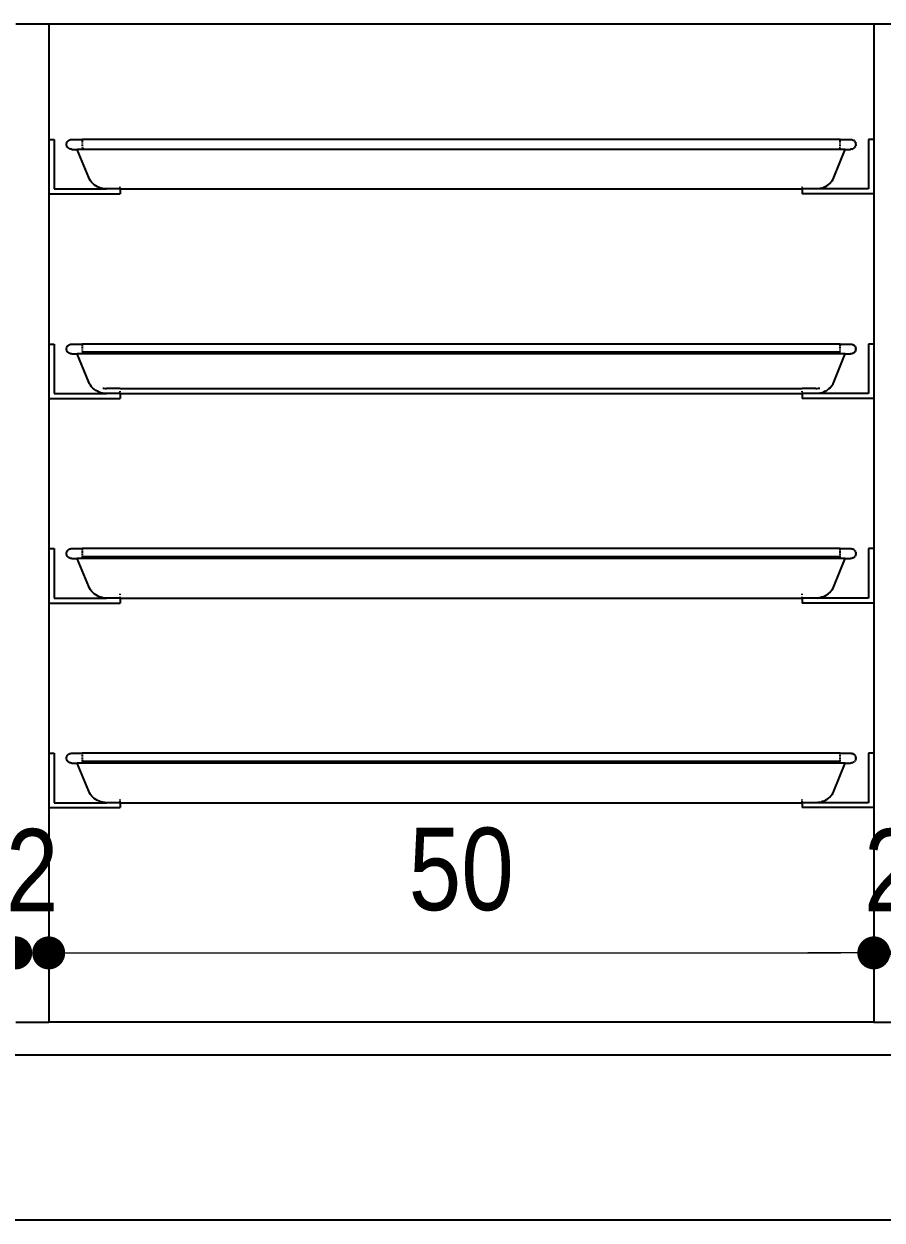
# Model space of a CAD drawing. Header units: millimetres. Extents: x 106699 to 122058, y 158555 to 162844.
# Drawn here: x 109963.7 to 110041.7, y 160819.6 to 160928.4 of the extents above; entities that cross this region are included whole.
import ezdxf

# ---------------------------------------------------------------- set-up
doc = ezdxf.new("R2010")
doc.units = ezdxf.units.MM
doc.layers.add('S2000-002 Çizgi', color=7, linetype='Continuous')
doc.styles.add('BE', font='ARIALN.TTF')
doc.dimstyles.new('Copy of BE-50', dxfattribs={"dimscale": 100, "dimtxt": 0.05, "dimasz": 0.02, "dimexe": 0.025, "dimexo": 0, "dimgap": 0.025, "dimtad": 1, "dimdec": 1, "dimrnd": 0.5, "dimdsep": 46, "dimtxsty": 'BE', "dimblk": 'DOT', "dimcen": 0.5, "dimdle": 0.025, "dimse1": 1, "dimse2": 1, "dimclrd": 256, "dimclre": 256, "dimclrt": 256, "dimadec": 0, "dimazin": 2, "dimtm": 1e-09, "dimtfac": 1, "dimtdec": 1, "dimtix": 1, "dimtmove": 2, "dimatfit": 0, "dimldrblk": 'DOT', "dimfxl": 0.5, "dimfxlon": 1, "dimtolj": 1, "dimlwd": 9, "dimlwe": 0, "dimarcsym": 0})

# ---------------------------------------------------------------- blocks, each defined once
blk = doc.blocks.new('_Dot')
at = {"color": 0, "linetype": 'ByBlock', "lineweight": -2}
blk.add_line((-0.5, 0), (-1, 0), dxfattribs=at)
at = {"color": 0, "linetype": 'ByBlock', "const_width": 0.5}
blk.add_lwpolyline([(-0.25, 0, 1), (0.25, 0, 1)], format="xyb", close=True, dxfattribs=at)
blk = doc.blocks.new('*D155')
at = {"layer": 'Defpoints', "color": 0, "transparency": 16777216}
for p in [(117206.692, 160535.594), (117157.692, 160531.398), (117206.692, 160531.398)]:
    blk.add_point(p, dxfattribs=at)
at = {"layer": 'S2000-002 Çizgi', "color": 134, "lineweight": 9, "true_color": 0x00a5a5, "transparency": 16777216}
blk.add_line((117159.692, 160535.594), (117204.692, 160535.594), dxfattribs=at)
at = {"layer": 'S2000-002 Çizgi', "color": 134, "lineweight": 9, "true_color": 0x00a5a5, "transparency": 16777216, "xscale": 2, "yscale": 2, "zscale": 2, "rotation": 180}
blk.add_blockref('_Dot', (117157.692, 160535.594), dxfattribs=at)
at = {"layer": 'S2000-002 Çizgi', "color": 134, "lineweight": 9, "true_color": 0x00a5a5, "transparency": 16777216, "xscale": 2, "yscale": 2, "zscale": 2}
blk.add_blockref('_Dot', (117206.692, 160535.594), dxfattribs=at)
at = {"layer": 'S2000-002 Çizgi', "color": 134, "true_color": 0x00a5a5, "transparency": 16777216, "insert": (117182.192, 160540.647), "char_height": 5, "attachment_point": 5, "style": 'BE'}
blk.add_mtext('\\A1;49', dxfattribs=at)
blk = doc.blocks.new('*D156')
at = {"layer": 'Defpoints', "color": 0, "transparency": 16777216}
for p in [(117208.692, 160535.594), (117208.692, 160535.594), (117206.692, 160531.398)]:
    blk.add_point(p, dxfattribs=at)
at = {"layer": 'S2000-002 Çizgi', "color": 134, "lineweight": 9, "true_color": 0x00a5a5, "transparency": 16777216}
for p, q in [((117204.692, 160535.594), (117202.692, 160535.594)), ((117206.692, 160535.594), (117208.692, 160535.594)), ((117210.692, 160535.594), (117212.692, 160535.594))]:
    blk.add_line(p, q, dxfattribs=at)
at = {"layer": 'S2000-002 Çizgi', "color": 134, "lineweight": 9, "true_color": 0x00a5a5, "transparency": 16777216, "xscale": 2, "yscale": 2, "zscale": 2}
blk.add_blockref('_Dot', (117206.692, 160535.594), dxfattribs=at)
at = {"layer": 'S2000-002 Çizgi', "color": 134, "lineweight": 9, "true_color": 0x00a5a5, "transparency": 16777216, "xscale": 2, "yscale": 2, "zscale": 2, "rotation": 180}
blk.add_blockref('_Dot', (117208.692, 160535.594), dxfattribs=at)
at = {"layer": 'S2000-002 Çizgi', "color": 134, "true_color": 0x00a5a5, "transparency": 16777216, "insert": (117207.692, 160540.604), "char_height": 5, "attachment_point": 5, "style": 'BE'}
blk.add_mtext('\\A1;2', dxfattribs=at)
blk = doc.blocks.new('*D157')
at = {"layer": 'Defpoints', "color": 0, "transparency": 16777216}
for p in [(117208.692, 160535.594), (117258.692, 160535.594), (117258.692, 160535.594)]:
    blk.add_point(p, dxfattribs=at)
at = {"layer": 'S2000-002 Çizgi', "color": 134, "lineweight": 9, "true_color": 0x00a5a5, "transparency": 16777216}
blk.add_line((117210.692, 160535.594), (117256.692, 160535.594), dxfattribs=at)
at = {"layer": 'S2000-002 Çizgi', "color": 134, "lineweight": 9, "true_color": 0x00a5a5, "transparency": 16777216, "xscale": 2, "yscale": 2, "zscale": 2, "rotation": 180}
blk.add_blockref('_Dot', (117208.692, 160535.594), dxfattribs=at)
at = {"layer": 'S2000-002 Çizgi', "color": 134, "lineweight": 9, "true_color": 0x00a5a5, "transparency": 16777216, "xscale": 2, "yscale": 2, "zscale": 2}
blk.add_blockref('_Dot', (117258.692, 160535.594), dxfattribs=at)
at = {"layer": 'S2000-002 Çizgi', "color": 134, "true_color": 0x00a5a5, "transparency": 16777216, "insert": (117233.692, 160540.647), "char_height": 5, "attachment_point": 5, "style": 'BE'}
blk.add_mtext('\\A1;50', dxfattribs=at)
blk = doc.blocks.new('*D158')
at = {"layer": 'Defpoints', "color": 0, "transparency": 16777216}
for p in [(117258.692, 160535.594), (117260.692, 160535.594), (117260.692, 160535.594)]:
    blk.add_point(p, dxfattribs=at)
at = {"layer": 'S2000-002 Çizgi', "color": 134, "lineweight": 9, "true_color": 0x00a5a5, "transparency": 16777216}
for p, q in [((117256.692, 160535.594), (117254.692, 160535.594)), ((117258.692, 160535.594), (117260.692, 160535.594)), ((117262.692, 160535.594), (117264.692, 160535.594))]:
    blk.add_line(p, q, dxfattribs=at)
at = {"layer": 'S2000-002 Çizgi', "color": 134, "lineweight": 9, "true_color": 0x00a5a5, "transparency": 16777216, "xscale": 2, "yscale": 2, "zscale": 2}
blk.add_blockref('_Dot', (117258.692, 160535.594), dxfattribs=at)
at = {"layer": 'S2000-002 Çizgi', "color": 134, "lineweight": 9, "true_color": 0x00a5a5, "transparency": 16777216, "xscale": 2, "yscale": 2, "zscale": 2, "rotation": 180}
blk.add_blockref('_Dot', (117260.692, 160535.594), dxfattribs=at)
at = {"layer": 'S2000-002 Çizgi', "color": 134, "true_color": 0x00a5a5, "transparency": 16777216, "insert": (117259.692, 160540.604), "char_height": 5, "attachment_point": 5, "style": 'BE'}
blk.add_mtext('\\A1;2', dxfattribs=at)
blk = doc.blocks.new('BB')
for p, q in [((117206.692, 160591.898), (117208.692, 160591.898)), ((117208.692, 160591.898), (117258.692, 160591.898)), ((117208.692, 160591.898), (117208.692, 160584.898)), ((117258.692, 160591.898), (117260.692, 160591.898)), ((117258.692, 160591.898), (117258.692, 160584.898)), ((117208.692, 160584.898), (117209.017, 160584.898)), ((117208.692, 160584.898), (117208.692, 160581.598)), ((117209.017, 160584.898), (117209.017, 160581.898)), ((117209.775, 160584.598), (117209.778, 160584.637)), ((117209.778, 160584.637), (117209.786, 160584.676)), ((117209.786, 160584.676), (117209.8, 160584.713)), ((117209.8, 160584.713), (117209.818, 160584.748)), ((117209.818, 160584.748), (117209.842, 160584.781)), ((117209.842, 160584.781), (117209.87, 160584.81)), ((117209.87, 160584.81), (117209.902, 160584.836)), ((117209.902, 160584.836), (117209.937, 160584.858)), ((117209.937, 160584.858), (117209.976, 160584.875)), ((117209.976, 160584.875), (117210.016, 160584.888)), ((117210.016, 160584.888), (117210.057, 160584.896)), ((117210.057, 160584.896), (117210.1, 160584.898)), ((117210.1, 160584.898), (117210.727, 160584.898)), ((117256.657, 160584.898), (117210.727, 160584.898)), ((117210.727, 160584.898), (117210.727, 160584.836)), ((117210.727, 160584.81), (117210.727, 160584.748)), ((117210.727, 160584.713), (117210.727, 160584.676)), ((117210.727, 160584.637), (117210.727, 160584.598)), ((117256.657, 160584.836), (117256.657, 160584.898)), ((117256.657, 160584.898), (117257.283, 160584.898)), ((117256.657, 160584.748), (117256.657, 160584.81)), ((117256.657, 160584.676), (117256.657, 160584.713)), ((117256.657, 160584.598), (117256.657, 160584.637)), ((117257.283, 160584.898), (117257.326, 160584.896)), ((117257.326, 160584.896), (117257.367, 160584.888)), ((117257.367, 160584.888), (117257.408, 160584.875)), ((117257.408, 160584.875), (117257.446, 160584.858)), ((117257.446, 160584.858), (117257.481, 160584.836)), ((117257.513, 160584.81), (117257.481, 160584.836)), ((117257.513, 160584.81), (117257.541, 160584.781)), ((117257.541, 160584.781), (117257.565, 160584.748)), ((117257.583, 160584.713), (117257.565, 160584.748)), ((117257.583, 160584.713), (117257.597, 160584.676)), ((117257.605, 160584.637), (117257.597, 160584.676)), ((117257.605, 160584.637), (117257.608, 160584.598)), ((117258.692, 160584.898), (117258.367, 160584.898)), ((117258.367, 160584.898), (117258.367, 160581.898)), ((117258.692, 160584.898), (117258.692, 160581.598)), ((117209.778, 160584.559), (117209.775, 160584.598)), ((117209.786, 160584.52), (117209.778, 160584.559)), ((117209.8, 160584.483), (117209.786, 160584.52)), ((117209.818, 160584.448), (117209.8, 160584.483)), ((117209.842, 160584.415), (117209.818, 160584.448)), ((117209.87, 160584.386), (117209.842, 160584.415)), ((117209.902, 160584.36), (117209.87, 160584.386)), ((117209.937, 160584.338), (117209.902, 160584.36)), ((117209.976, 160584.321), (117209.937, 160584.338)), ((117210.016, 160584.308), (117209.976, 160584.321)), ((117210.057, 160584.301), (117210.016, 160584.308)), ((117210.1, 160584.298), (117210.057, 160584.301)), ((117210.1, 160584.298), (117210.422, 160584.298)), ((117211.117, 160582.593), (117210.422, 160584.298)), ((117210.77, 160584.298), (117210.422, 160584.298)), ((117210.727, 160584.559), (117210.727, 160584.52)), ((117210.727, 160584.448), (117210.727, 160584.415)), ((117210.734, 160584.386), (117210.753, 160584.338)), ((117210.765, 160584.308), (117210.77, 160584.298)), ((117256.614, 160584.298), (117210.77, 160584.298)), ((117256.266, 160582.593), (117256.961, 160584.298)), ((117256.614, 160584.298), (117256.618, 160584.308)), ((117256.961, 160584.298), (117256.614, 160584.298)), ((117256.63, 160584.338), (117256.649, 160584.386)), ((117256.657, 160584.52), (117256.657, 160584.559)), ((117256.657, 160584.415), (117256.657, 160584.448)), ((117256.961, 160584.298), (117257.283, 160584.298)), ((117257.326, 160584.301), (117257.283, 160584.298)), ((117257.367, 160584.308), (117257.326, 160584.301)), ((117257.367, 160584.308), (117257.408, 160584.321)), ((117257.408, 160584.321), (117257.446, 160584.338)), ((117257.481, 160584.36), (117257.446, 160584.338)), ((117257.513, 160584.386), (117257.481, 160584.36)), ((117257.513, 160584.386), (117257.541, 160584.415)), ((117257.565, 160584.448), (117257.541, 160584.415)), ((117257.565, 160584.448), (117257.583, 160584.483)), ((117257.583, 160584.483), (117257.597, 160584.52)), ((117257.605, 160584.559), (117257.597, 160584.52)), ((117257.605, 160584.559), (117257.608, 160584.598)), ((117211.164, 160582.494), (117211.117, 160582.593)), ((117211.221, 160582.399), (117211.164, 160582.494)), ((117256.162, 160582.399), (117256.219, 160582.494)), ((117256.219, 160582.494), (117256.266, 160582.593)), ((117209.017, 160581.898), (117212.204, 160581.898)), ((117211.288, 160582.311), (117211.221, 160582.399)), ((117211.365, 160582.229), (117211.288, 160582.311)), ((117211.45, 160582.155), (117211.365, 160582.229)), ((117211.543, 160582.089), (117211.45, 160582.155)), ((117211.642, 160582.032), (117211.543, 160582.089)), ((117211.748, 160581.984), (117211.642, 160582.032)), ((117211.858, 160581.947), (117211.748, 160581.984)), ((117211.971, 160581.92), (117211.858, 160581.947)), ((117212.087, 160581.904), (117211.971, 160581.92)), ((117212.204, 160581.898), (117212.087, 160581.904)), ((117213.025, 160581.898), (117212.204, 160581.898)), ((117213.025, 160581.984), (117213.025, 160582.032)), ((117213.025, 160581.898), (117213.025, 160581.947)), ((117213.025, 160581.898), (117254.358, 160581.898)), ((117213.025, 160581.898), (117213.025, 160581.598)), ((117254.358, 160581.984), (117254.358, 160582.032)), ((117254.358, 160581.898), (117254.358, 160581.947)), ((117254.358, 160581.898), (117254.358, 160581.598)), ((117255.179, 160581.898), (117254.358, 160581.898)), ((117255.296, 160581.904), (117255.179, 160581.898)), ((117258.367, 160581.898), (117255.179, 160581.898)), ((117255.412, 160581.92), (117255.296, 160581.904)), ((117255.525, 160581.947), (117255.412, 160581.92)), ((117255.525, 160581.947), (117255.635, 160581.984)), ((117255.741, 160582.032), (117255.635, 160581.984)), ((117255.741, 160582.032), (117255.84, 160582.089)), ((117255.84, 160582.089), (117255.933, 160582.155)), ((117255.933, 160582.155), (117256.018, 160582.229)), ((117256.018, 160582.229), (117256.095, 160582.311)), ((117256.095, 160582.311), (117256.162, 160582.399)), ((117208.692, 160581.598), (117213.025, 160581.598)), ((117208.692, 160581.598), (117208.692, 160572.498)), ((117258.692, 160581.598), (117254.358, 160581.598)), ((117258.692, 160581.598), (117258.692, 160572.498)), ((117208.692, 160572.498), (117209.017, 160572.498)), ((117208.692, 160572.498), (117208.692, 160569.198)), ((117209.017, 160572.498), (117209.017, 160569.498)), ((117209.778, 160572.237), (117209.786, 160572.276)), ((117209.786, 160572.276), (117209.8, 160572.313)), ((117209.8, 160572.313), (117209.818, 160572.348)), ((117209.818, 160572.348), (117209.842, 160572.381)), ((117209.842, 160572.381), (117209.87, 160572.41)), ((117209.87, 160572.41), (117209.902, 160572.436)), ((117209.902, 160572.436), (117209.937, 160572.458)), ((117209.937, 160572.458), (117209.976, 160572.475)), ((117209.976, 160572.475), (117210.016, 160572.488)), ((117210.016, 160572.488), (117210.057, 160572.496)), ((117210.057, 160572.496), (117210.1, 160572.498)), ((117210.1, 160572.498), (117210.727, 160572.498)), ((117256.657, 160572.498), (117210.727, 160572.498)), ((117210.727, 160572.498), (117210.727, 160572.458)), ((117210.727, 160572.436), (117210.727, 160572.381)), ((117210.727, 160572.348), (117210.727, 160572.276)), ((117256.657, 160572.458), (117256.657, 160572.498)), ((117256.657, 160572.498), (117257.283, 160572.498)), ((117256.657, 160572.381), (117256.657, 160572.436)), ((117256.657, 160572.276), (117256.657, 160572.348)), ((117257.283, 160572.498), (117257.326, 160572.496)), ((117257.326, 160572.496), (117257.367, 160572.488)), ((117257.367, 160572.488), (117257.408, 160572.475)), ((117257.408, 160572.475), (117257.446, 160572.458)), ((117257.481, 160572.436), (117257.446, 160572.458)), ((117257.481, 160572.436), (117257.513, 160572.41)), ((117257.513, 160572.41), (117257.541, 160572.381)), ((117257.565, 160572.348), (117257.541, 160572.381)), ((117257.565, 160572.348), (117257.583, 160572.313)), ((117257.583, 160572.313), (117257.597, 160572.276)), ((117257.605, 160572.237), (117257.597, 160572.276)), ((117258.692, 160572.498), (117258.367, 160572.498)), ((117258.367, 160572.498), (117258.367, 160569.498)), ((117258.692, 160572.498), (117258.692, 160569.198)), ((117209.775, 160572.198), (117209.778, 160572.237)), ((117209.778, 160572.159), (117209.775, 160572.198)), ((117209.786, 160572.12), (117209.778, 160572.159)), ((117209.8, 160572.083), (117209.786, 160572.12)), ((117209.818, 160572.048), (117209.8, 160572.083)), ((117209.842, 160572.015), (117209.818, 160572.048)), ((117209.87, 160571.986), (117209.842, 160572.015)), ((117209.902, 160571.96), (117209.87, 160571.986)), ((117209.937, 160571.938), (117209.902, 160571.96)), ((117209.976, 160571.921), (117209.937, 160571.938)), ((117210.016, 160571.908), (117209.976, 160571.921)), ((117210.057, 160571.901), (117210.016, 160571.908)), ((117210.1, 160571.898), (117210.057, 160571.901)), ((117210.1, 160571.898), (117210.422, 160571.898)), ((117211.117, 160570.193), (117210.422, 160571.898)), ((117210.77, 160571.898), (117210.422, 160571.898)), ((117210.727, 160572.237), (117210.727, 160572.198)), ((117210.727, 160572.159), (117210.727, 160572.12)), ((117210.727, 160572.083), (117210.727, 160572.048)), ((117210.727, 160572.015), (117210.727, 160572.004)), ((117256.657, 160572.004), (117210.727, 160572.004)), ((117210.727, 160572.004), (117210.744, 160571.96)), ((117210.753, 160571.938), (117210.77, 160571.898)), ((117256.614, 160571.898), (117210.77, 160571.898)), ((117256.266, 160570.193), (117256.961, 160571.898)), ((117256.614, 160571.898), (117256.63, 160571.938)), ((117256.961, 160571.898), (117256.614, 160571.898)), ((117256.639, 160571.96), (117256.657, 160572.004)), ((117256.657, 160572.198), (117256.657, 160572.237)), ((117256.657, 160572.12), (117256.657, 160572.159)), ((117256.657, 160572.048), (117256.657, 160572.083)), ((117256.657, 160572.004), (117256.657, 160572.015)), ((117256.961, 160571.898), (117257.283, 160571.898)), ((117257.326, 160571.901), (117257.283, 160571.898)), ((117257.367, 160571.908), (117257.326, 160571.901)), ((117257.408, 160571.921), (117257.367, 160571.908)), ((117257.446, 160571.938), (117257.408, 160571.921)), ((117257.446, 160571.938), (117257.481, 160571.96)), ((117257.513, 160571.986), (117257.481, 160571.96)), ((117257.541, 160572.015), (117257.513, 160571.986)), ((117257.541, 160572.015), (117257.565, 160572.048)), ((117257.583, 160572.083), (117257.565, 160572.048)), ((117257.583, 160572.083), (117257.597, 160572.12)), ((117257.605, 160572.159), (117257.597, 160572.12)), ((117257.605, 160572.237), (117257.608, 160572.198)), ((117257.605, 160572.159), (117257.608, 160572.198)), ((117211.164, 160570.094), (117211.117, 160570.193)), ((117256.219, 160570.094), (117256.266, 160570.193)), ((117209.017, 160569.498), (117212.204, 160569.498)), ((117211.221, 160569.999), (117211.164, 160570.094)), ((117211.288, 160569.911), (117211.221, 160569.999)), ((117211.365, 160569.829), (117211.288, 160569.911)), ((117211.45, 160569.755), (117211.365, 160569.829)), ((117211.543, 160569.689), (117211.45, 160569.755)), ((117211.642, 160569.632), (117211.543, 160569.689)), ((117211.748, 160569.584), (117211.642, 160569.632)), ((117211.858, 160569.547), (117211.748, 160569.584)), ((117211.971, 160569.52), (117211.858, 160569.547)), ((117212.087, 160569.504), (117211.971, 160569.52)), ((117211.972, 160569.829), (117212.036, 160569.814)), ((117212.036, 160569.814), (117212.12, 160569.802)), ((117212.204, 160569.498), (117212.087, 160569.504)), ((117212.12, 160569.802), (117212.204, 160569.798)), ((117213.025, 160569.798), (117212.204, 160569.798)), ((117213.025, 160569.498), (117212.204, 160569.498)), ((117213.025, 160569.798), (117254.358, 160569.798)), ((117213.025, 160569.755), (117213.025, 160569.798)), ((117213.025, 160569.584), (117213.025, 160569.632)), ((117213.025, 160569.498), (117213.025, 160569.547)), ((117213.025, 160569.498), (117254.358, 160569.498)), ((117213.025, 160569.498), (117213.025, 160569.198)), ((117254.358, 160569.755), (117254.358, 160569.798)), ((117255.179, 160569.798), (117254.358, 160569.798)), ((117254.358, 160569.584), (117254.358, 160569.632)), ((117254.358, 160569.498), (117254.358, 160569.547)), ((117254.358, 160569.498), (117254.358, 160569.198)), ((117255.179, 160569.498), (117254.358, 160569.498)), ((117255.179, 160569.798), (117255.263, 160569.802)), ((117255.296, 160569.504), (117255.179, 160569.498)), ((117258.367, 160569.498), (117255.179, 160569.498)), ((117255.263, 160569.802), (117255.347, 160569.814)), ((117255.412, 160569.52), (117255.296, 160569.504)), ((117255.347, 160569.814), (117255.411, 160569.829)), ((117255.525, 160569.547), (117255.412, 160569.52)), ((117255.525, 160569.547), (117255.635, 160569.584)), ((117255.741, 160569.632), (117255.635, 160569.584)), ((117255.741, 160569.632), (117255.84, 160569.689)), ((117255.84, 160569.689), (117255.933, 160569.755)), ((117256.018, 160569.829), (117255.933, 160569.755)), ((117256.018, 160569.829), (117256.095, 160569.911)), ((117256.095, 160569.911), (117256.162, 160569.999)), ((117256.162, 160569.999), (117256.219, 160570.094)), ((117208.692, 160569.198), (117213.025, 160569.198)), ((117208.692, 160569.198), (117208.692, 160560.098)), ((117258.692, 160569.198), (117254.358, 160569.198)), ((117258.692, 160569.198), (117258.692, 160560.098)), ((117208.692, 160560.098), (117209.017, 160560.098)), ((117208.692, 160560.098), (117208.692, 160556.798)), ((117209.017, 160560.098), (117209.017, 160557.098)), ((117209.818, 160559.948), (117209.842, 160559.981)), ((117209.842, 160559.981), (117209.87, 160560.01)), ((117209.87, 160560.01), (117209.902, 160560.036)), ((117209.902, 160560.036), (117209.937, 160560.058)), ((117209.937, 160560.058), (117209.976, 160560.075)), ((117209.976, 160560.075), (117210.016, 160560.088)), ((117210.016, 160560.088), (117210.057, 160560.096)), ((117210.057, 160560.096), (117210.1, 160560.098)), ((117210.1, 160560.098), (117210.727, 160560.098)), ((117256.657, 160560.098), (117210.727, 160560.098)), ((117210.727, 160560.098), (117210.727, 160560.058)), ((117210.727, 160560.036), (117210.727, 160559.981)), ((117256.657, 160560.058), (117256.657, 160560.098)), ((117256.657, 160560.098), (117257.283, 160560.098)), ((117256.657, 160559.981), (117256.657, 160560.036)), ((117257.283, 160560.098), (117257.326, 160560.096)), ((117257.326, 160560.096), (117257.367, 160560.088)), ((117257.367, 160560.088), (117257.408, 160560.075)), ((117257.408, 160560.075), (117257.446, 160560.058)), ((117257.481, 160560.036), (117257.446, 160560.058)), ((117257.481, 160560.036), (117257.513, 160560.01)), ((117257.513, 160560.01), (117257.541, 160559.981)), ((117257.565, 160559.948), (117257.541, 160559.981)), ((117258.692, 160560.098), (117258.367, 160560.098)), ((117258.367, 160560.098), (117258.367, 160557.098)), ((117258.692, 160560.098), (117258.692, 160556.798)), ((117209.775, 160559.798), (117209.778, 160559.837)), ((117209.778, 160559.759), (117209.775, 160559.798)), ((117209.778, 160559.837), (117209.786, 160559.876)), ((117209.786, 160559.72), (117209.778, 160559.759)), ((117209.786, 160559.876), (117209.8, 160559.913)), ((117209.8, 160559.683), (117209.786, 160559.72)), ((117209.8, 160559.913), (117209.818, 160559.948)), ((117209.818, 160559.648), (117209.8, 160559.683)), ((117209.842, 160559.615), (117209.818, 160559.648)), ((117209.87, 160559.586), (117209.842, 160559.615)), ((117209.902, 160559.56), (117209.87, 160559.586)), ((117209.937, 160559.538), (117209.902, 160559.56)), ((117209.976, 160559.521), (117209.937, 160559.538)), ((117210.016, 160559.508), (117209.976, 160559.521)), ((117210.057, 160559.501), (117210.016, 160559.508)), ((117210.1, 160559.498), (117210.057, 160559.501)), ((117210.1, 160559.498), (117210.422, 160559.498)), ((117211.117, 160557.793), (117210.422, 160559.498)), ((117210.77, 160559.498), (117210.422, 160559.498)), ((117210.727, 160559.948), (117210.727, 160559.913)), ((117210.727, 160559.876), (117210.727, 160559.837)), ((117210.727, 160559.798), (117210.727, 160559.72)), ((117210.727, 160559.683), (117210.727, 160559.648)), ((117210.727, 160559.615), (117210.727, 160559.604)), ((117256.657, 160559.604), (117210.727, 160559.604)), ((117210.727, 160559.604), (117210.744, 160559.56)), ((117210.753, 160559.538), (117210.77, 160559.498)), ((117256.614, 160559.498), (117210.77, 160559.498)), ((117256.266, 160557.793), (117256.961, 160559.498)), ((117256.614, 160559.498), (117256.63, 160559.538)), ((117256.961, 160559.498), (117256.614, 160559.498)), ((117256.639, 160559.56), (117256.657, 160559.604)), ((117256.657, 160559.913), (117256.657, 160559.948)), ((117256.657, 160559.837), (117256.657, 160559.876)), ((117256.657, 160559.72), (117256.657, 160559.798)), ((117256.657, 160559.648), (117256.657, 160559.683)), ((117256.657, 160559.604), (117256.657, 160559.615)), ((117256.961, 160559.498), (117257.283, 160559.498)), ((117257.326, 160559.501), (117257.283, 160559.498)), ((117257.367, 160559.508), (117257.326, 160559.501)), ((117257.408, 160559.521), (117257.367, 160559.508)), ((117257.446, 160559.538), (117257.408, 160559.521)), ((117257.446, 160559.538), (117257.481, 160559.56)), ((117257.513, 160559.586), (117257.481, 160559.56)), ((117257.541, 160559.615), (117257.513, 160559.586)), ((117257.541, 160559.615), (117257.565, 160559.648)), ((117257.565, 160559.948), (117257.583, 160559.913)), ((117257.583, 160559.683), (117257.565, 160559.648)), ((117257.597, 160559.876), (117257.583, 160559.913)), ((117257.583, 160559.683), (117257.597, 160559.72)), ((117257.597, 160559.876), (117257.605, 160559.837)), ((117257.605, 160559.759), (117257.597, 160559.72)), ((117257.608, 160559.798), (117257.605, 160559.837)), ((117257.608, 160559.798), (117257.605, 160559.759)), ((117211.164, 160557.694), (117211.117, 160557.793)), ((117256.219, 160557.694), (117256.266, 160557.793)), ((117209.017, 160557.098), (117212.204, 160557.098)), ((117211.221, 160557.599), (117211.164, 160557.694)), ((117211.288, 160557.511), (117211.221, 160557.599)), ((117211.365, 160557.429), (117211.288, 160557.511)), ((117211.45, 160557.355), (117211.365, 160557.429)), ((117211.543, 160557.289), (117211.45, 160557.355)), ((117211.642, 160557.232), (117211.543, 160557.289)), ((117211.748, 160557.184), (117211.642, 160557.232)), ((117211.858, 160557.147), (117211.748, 160557.184)), ((117211.971, 160557.12), (117211.858, 160557.147)), ((117212.087, 160557.104), (117211.971, 160557.12)), ((117212.204, 160557.098), (117212.087, 160557.104)), ((117213.025, 160557.098), (117212.204, 160557.098)), ((117213.025, 160557.289), (117213.025, 160557.355)), ((117213.025, 160557.12), (117213.025, 160557.184)), ((117213.025, 160557.098), (117213.025, 160557.104)), ((117213.025, 160557.098), (117254.358, 160557.098)), ((117213.025, 160557.098), (117213.025, 160556.798)), ((117254.358, 160557.289), (117254.358, 160557.355)), ((117254.358, 160557.12), (117254.358, 160557.184)), ((117254.358, 160557.098), (117254.358, 160557.104)), ((117254.358, 160557.098), (117254.358, 160556.798)), ((117255.179, 160557.098), (117254.358, 160557.098)), ((117255.296, 160557.104), (117255.179, 160557.098)), ((117258.367, 160557.098), (117255.179, 160557.098)), ((117255.296, 160557.104), (117255.412, 160557.12)), ((117255.525, 160557.147), (117255.412, 160557.12)), ((117255.635, 160557.184), (117255.525, 160557.147)), ((117255.635, 160557.184), (117255.741, 160557.232)), ((117255.741, 160557.232), (117255.84, 160557.289)), ((117255.933, 160557.355), (117255.84, 160557.289)), ((117255.933, 160557.355), (117256.018, 160557.429)), ((117256.018, 160557.429), (117256.095, 160557.511)), ((117256.095, 160557.511), (117256.162, 160557.599)), ((117256.162, 160557.599), (117256.219, 160557.694)), ((117208.692, 160556.798), (117213.025, 160556.798)), ((117208.692, 160556.798), (117208.692, 160547.698)), ((117258.692, 160556.798), (117254.358, 160556.798)), ((117258.692, 160556.798), (117258.692, 160547.698)), ((117208.692, 160547.698), (117209.017, 160547.698)), ((117208.692, 160547.698), (117208.692, 160544.398)), ((117209.017, 160547.698), (117209.017, 160544.698)), ((117209.87, 160547.61), (117209.902, 160547.636)), ((117209.902, 160547.636), (117209.937, 160547.658)), ((117209.937, 160547.658), (117209.976, 160547.675)), ((117209.976, 160547.675), (117210.016, 160547.688)), ((117210.016, 160547.688), (117210.057, 160547.696)), ((117210.057, 160547.696), (117210.1, 160547.698)), ((117210.1, 160547.698), (117210.727, 160547.698)), ((117256.657, 160547.698), (117210.727, 160547.698)), ((117210.727, 160547.698), (117210.727, 160547.675)), ((117210.727, 160547.658), (117210.727, 160547.61)), ((117256.657, 160547.675), (117256.657, 160547.698)), ((117256.657, 160547.698), (117257.283, 160547.698)), ((117256.657, 160547.61), (117256.657, 160547.658)), ((117257.283, 160547.698), (117257.326, 160547.696)), ((117257.326, 160547.696), (117257.367, 160547.688)), ((117257.367, 160547.688), (117257.408, 160547.675)), ((117257.446, 160547.658), (117257.408, 160547.675)), ((117257.446, 160547.658), (117257.481, 160547.636)), ((117257.481, 160547.636), (117257.513, 160547.61)), ((117258.692, 160547.698), (117258.367, 160547.698)), ((117258.367, 160547.698), (117258.367, 160544.698)), ((117258.692, 160547.698), (117258.692, 160544.398)), ((117209.775, 160547.398), (117209.778, 160547.437)), ((117209.778, 160547.359), (117209.775, 160547.398)), ((117209.778, 160547.437), (117209.786, 160547.476)), ((117209.786, 160547.32), (117209.778, 160547.359)), ((117209.786, 160547.476), (117209.8, 160547.513)), ((117209.8, 160547.283), (117209.786, 160547.32)), ((117209.8, 160547.513), (117209.818, 160547.548)), ((117209.818, 160547.248), (117209.8, 160547.283)), ((117209.818, 160547.548), (117209.842, 160547.581)), ((117209.842, 160547.215), (117209.818, 160547.248)), ((117209.842, 160547.581), (117209.87, 160547.61)), ((117209.87, 160547.186), (117209.842, 160547.215)), ((117209.902, 160547.16), (117209.87, 160547.186)), ((117209.937, 160547.138), (117209.902, 160547.16)), ((117209.976, 160547.121), (117209.937, 160547.138)), ((117210.016, 160547.108), (117209.976, 160547.121)), ((117210.057, 160547.101), (117210.016, 160547.108)), ((117210.1, 160547.098), (117210.057, 160547.101)), ((117210.1, 160547.098), (117210.422, 160547.098)), ((117211.117, 160545.393), (117210.422, 160547.098)), ((117210.77, 160547.098), (117210.422, 160547.098)), ((117210.727, 160547.581), (117210.727, 160547.513)), ((117210.727, 160547.476), (117210.727, 160547.437)), ((117210.727, 160547.398), (117210.727, 160547.359)), ((117210.727, 160547.32), (117210.727, 160547.283)), ((117210.727, 160547.248), (117210.727, 160547.204)), ((117256.657, 160547.204), (117210.727, 160547.204)), ((117210.727, 160547.204), (117210.734, 160547.186)), ((117210.744, 160547.16), (117210.77, 160547.098)), ((117256.614, 160547.098), (117210.77, 160547.098)), ((117256.266, 160545.393), (117256.961, 160547.098)), ((117256.614, 160547.098), (117256.639, 160547.16)), ((117256.961, 160547.098), (117256.614, 160547.098)), ((117256.649, 160547.186), (117256.657, 160547.204)), ((117256.657, 160547.513), (117256.657, 160547.581)), ((117256.657, 160547.437), (117256.657, 160547.476)), ((117256.657, 160547.359), (117256.657, 160547.398)), ((117256.657, 160547.283), (117256.657, 160547.32)), ((117256.657, 160547.204), (117256.657, 160547.248)), ((117256.961, 160547.098), (117257.283, 160547.098)), ((117257.326, 160547.101), (117257.283, 160547.098)), ((117257.367, 160547.108), (117257.326, 160547.101)), ((117257.408, 160547.121), (117257.367, 160547.108)), ((117257.446, 160547.138), (117257.408, 160547.121)), ((117257.481, 160547.16), (117257.446, 160547.138)), ((117257.481, 160547.16), (117257.513, 160547.186)), ((117257.541, 160547.581), (117257.513, 160547.61)), ((117257.541, 160547.215), (117257.513, 160547.186)), ((117257.541, 160547.581), (117257.565, 160547.548)), ((117257.565, 160547.248), (117257.541, 160547.215)), ((117257.565, 160547.548), (117257.583, 160547.513)), ((117257.565, 160547.248), (117257.583, 160547.283)), ((117257.597, 160547.476), (117257.583, 160547.513)), ((117257.597, 160547.32), (117257.583, 160547.283)), ((117257.597, 160547.476), (117257.605, 160547.437)), ((117257.597, 160547.32), (117257.605, 160547.359)), ((117257.608, 160547.398), (117257.605, 160547.437)), ((117257.608, 160547.398), (117257.605, 160547.359)), ((117211.164, 160545.294), (117211.117, 160545.393)), ((117211.221, 160545.199), (117211.164, 160545.294)), ((117211.288, 160545.111), (117211.221, 160545.199)), ((117211.365, 160545.029), (117211.288, 160545.111)), ((117211.45, 160544.955), (117211.365, 160545.029)), ((117211.543, 160544.889), (117211.45, 160544.955)), ((117211.642, 160544.832), (117211.543, 160544.889)), ((117211.748, 160544.784), (117211.642, 160544.832)), ((117211.858, 160544.747), (117211.748, 160544.784)), ((117211.971, 160544.72), (117211.858, 160544.747)), ((117213.025, 160544.832), (117213.025, 160544.889)), ((117213.025, 160544.747), (117213.025, 160544.784)), ((117254.358, 160544.832), (117254.358, 160544.889)), ((117254.358, 160544.747), (117254.358, 160544.784)), ((117255.412, 160544.72), (117255.525, 160544.747)), ((117255.635, 160544.784), (117255.525, 160544.747)), ((117255.635, 160544.784), (117255.741, 160544.832)), ((117255.84, 160544.889), (117255.741, 160544.832)), ((117255.84, 160544.889), (117255.933, 160544.955)), ((117255.933, 160544.955), (117256.018, 160545.029)), ((117256.018, 160545.029), (117256.095, 160545.111)), ((117256.095, 160545.111), (117256.162, 160545.199)), ((117256.162, 160545.199), (117256.219, 160545.294)), ((117256.219, 160545.294), (117256.266, 160545.393)), ((117208.692, 160544.398), (117213.025, 160544.398)), ((117208.692, 160544.398), (117208.692, 160531.398)), ((117209.017, 160544.698), (117212.204, 160544.698)), ((117212.087, 160544.704), (117211.971, 160544.72)), ((117212.204, 160544.698), (117212.087, 160544.704)), ((117213.025, 160544.698), (117212.204, 160544.698)), ((117213.025, 160544.698), (117213.025, 160544.72)), ((117213.025, 160544.698), (117254.358, 160544.698)), ((117213.025, 160544.698), (117213.025, 160544.398)), ((117254.358, 160544.698), (117254.358, 160544.72)), ((117254.358, 160544.698), (117254.358, 160544.398)), ((117255.179, 160544.698), (117254.358, 160544.698)), ((117258.692, 160544.398), (117254.358, 160544.398)), ((117255.296, 160544.704), (117255.179, 160544.698)), ((117258.367, 160544.698), (117255.179, 160544.698)), ((117255.412, 160544.72), (117255.296, 160544.704)), ((117258.692, 160544.398), (117258.692, 160531.398)), ((117206.692, 160531.398), (117208.692, 160531.398)), ((117258.692, 160531.398), (117208.692, 160531.398)), ((117258.692, 160531.398), (117260.692, 160531.398)), ((117311.692, 160529.398), (117104.592, 160529.398)), ((117311.692, 160519.398), (116899.692, 160519.398))]:
    blk.add_line(p, q)
at = {"layer": 'S2000-002 Çizgi'}
for base, p1, p2, picture, middle in [((117206.692, 160535.594), (117157.692, 160531.398), (117206.692, 160531.398), '*D155', (117182.192, 160540.647)), ((117208.692, 160535.594), (117206.692, 160531.398), (117208.692, 160535.594), '*D156', (117207.692, 160540.604)), ((117258.692, 160535.594), (117208.692, 160535.594), (117258.692, 160535.594), '*D157', (117233.692, 160540.647)), ((117260.692, 160535.594), (117258.692, 160535.594), (117260.692, 160535.594), '*D158', (117259.692, 160540.604))]:
    dim = blk.add_linear_dim(base=base, p1=p1, p2=p2, dimstyle='Copy of BE-50', dxfattribs=at)
    dim.commit()
    dim.dimension.update_dxf_attribs({"geometry": picture, "text_midpoint": middle})

msp = doc.modelspace()

# ---------------------------------------------------------------- block references
at = {"layer": 'S2000-002 Çizgi', "xscale": 1.5, "yscale": 1.5, "zscale": 1.5}
msp.add_blockref('BB', (-65847.07, -79959.46), dxfattribs=at)

doc.saveas('drawing.dxf')
